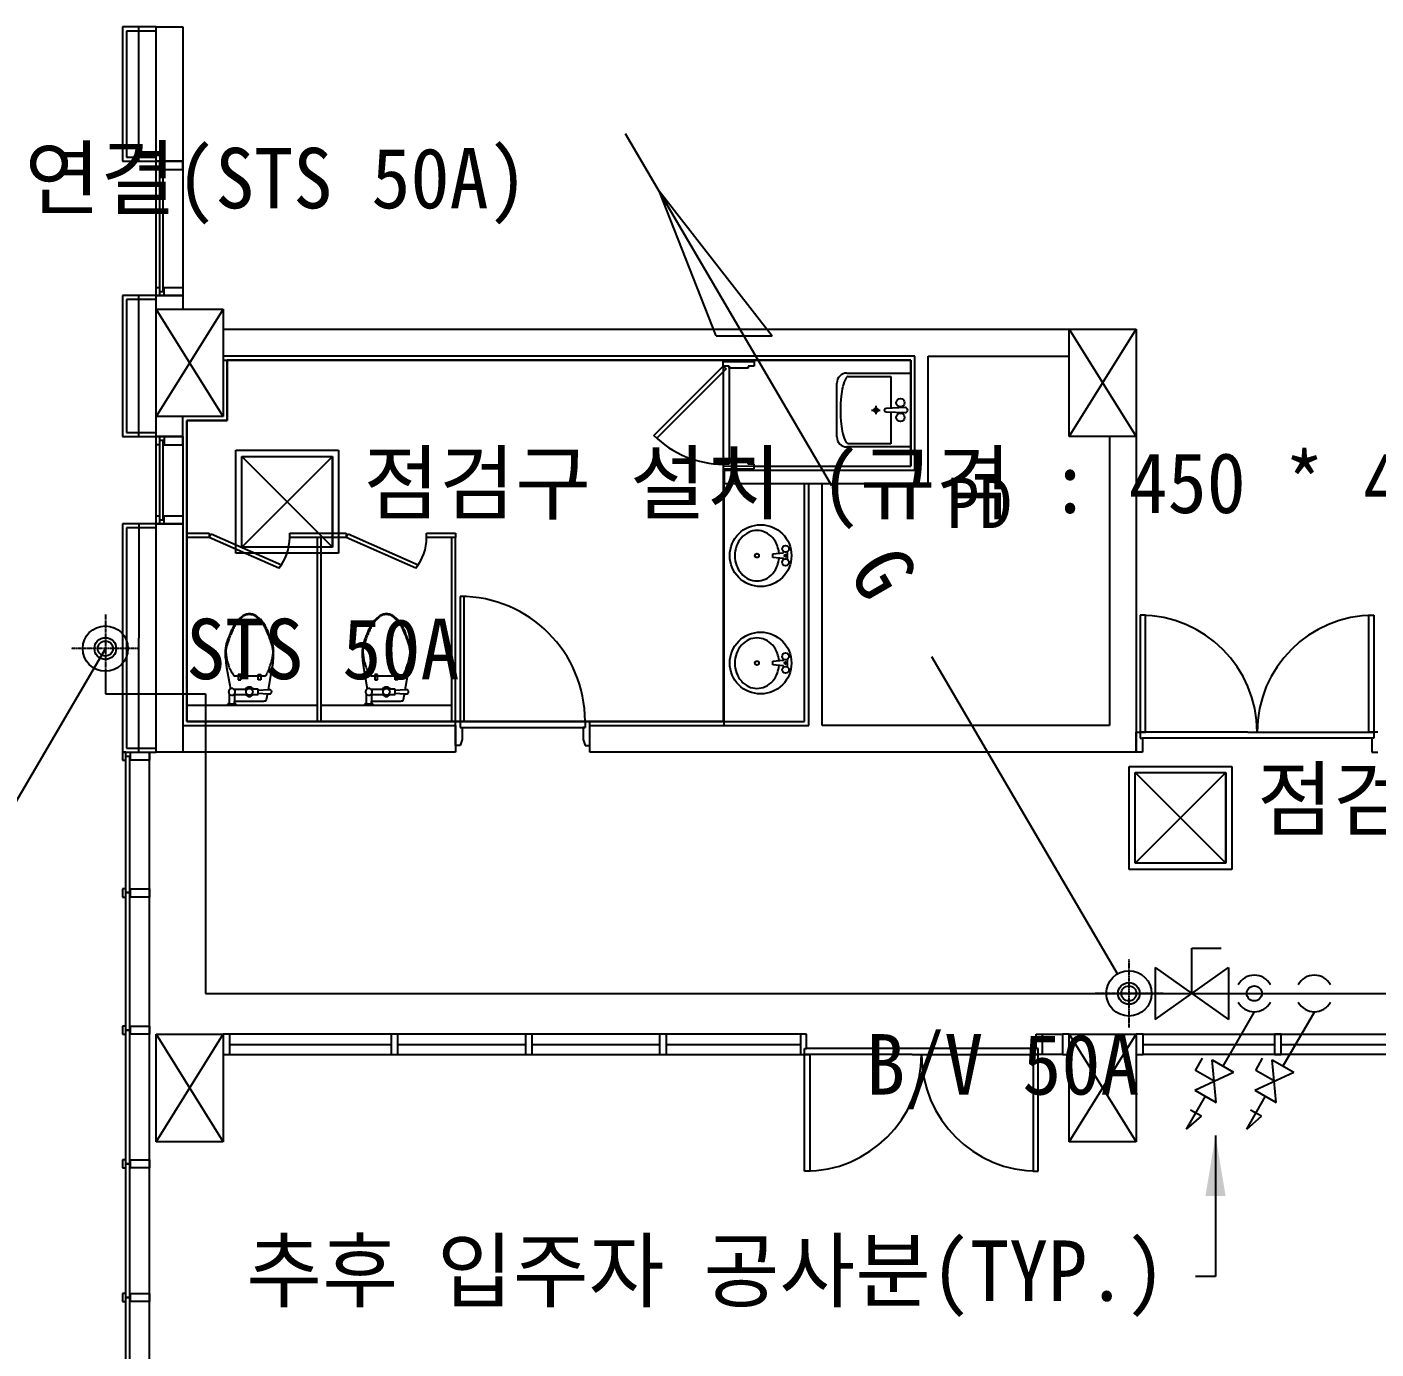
# Model space of a CAD drawing. Header units: millimetres. Extents: x 16332047 to 33387680, y -14835522 to -7015081.
# Drawn here: x 16999197 to 17009244, y -7486065 to -7476221 of the extents above; entities that cross this region are included whole.
import ezdxf
from ezdxf.enums import TextEntityAlignment as Align

# ---------------------------------------------------------------- set-up
doc = ezdxf.new("R2010")
doc.units = ezdxf.units.MM
doc.header["$LTSCALE"] = 300
doc.header["$MEASUREMENT"] = 0
doc.linetypes.add('CEN', pattern=[43.2, 40, -1.2, 0.8, -1.2])
doc.linetypes.add('CONTINOUS', pattern=[0])
for name, color, linetype in [('2', 2, 'CONTINUOUS'), ('3', 3, 'CONTINUOUS'), ('CEN', 1, 'CEN'), ('etc', 15, 'CONTINOUS'), ('gas', 3, 'CONTINUOUS'), ('LINE', 2, 'CONTINUOUS'), ('R', 15, 'CONTINUOUS'), ('Rise', 15, 'CONTINUOUS'), ('S', 1, 'CONTINUOUS'), ('SI', 2, 'CONTINUOUS'), ('TEXT', 3, 'CONTINUOUS'), ('근린시설 화장실위생도면$0$SI', 2, 'CONTINUOUS')]:
    doc.layers.add(name, color=color, linetype=linetype)
doc.layers.add('arch', color=255, linetype='CONTINUOUS', lineweight=25)
doc.styles.add('돋움체', font='')
doc.styles.get('돋움체').set_extended_font_data('DotumChe')

# ---------------------------------------------------------------- blocks, each defined once
blk = doc.blocks.new('a-3')
at = {"layer": 'CEN'}
for p, q in [((0, -1.81), (0, 1.81)), ((-1.81, 0), (1.81, 0))]:
    blk.add_line(p, q, dxfattribs=at).dxf.unprotected_set("ltscale", 0)
at = {"layer": 'LINE', "linetype": 'Continuous', "ltscale": 100}
blk.add_circle((0, 0), 1.2, dxfattribs=at)

msp = doc.modelspace()

# ---------------------------------------------------------------- linework, layer by layer
at = {"layer": '2', "color": 0}
for p, q in [((17007872, -7483417), (17007872, -7483079)), ((17007872, -7483079), (17008090, -7483079)), ((17007872, -7483417), (17007872, -7483079)), ((17007599, -7483224), (17007599, -7483611)), ((17007599, -7483611), (17008145, -7483224)), ((17007599, -7483224), (17007599, -7483611)), ((17007599, -7483224), (17008145, -7483611)), ((17007599, -7483611), (17008145, -7483224)), ((17008145, -7483224), (17008145, -7483611)), ((17008145, -7483224), (17008145, -7483611)), ((17007901, -7483990, 0), (17007953, -7483900, 0)), ((17008348, -7483990, 0), (17008400, -7483900, 0)), ((17007896, -7484136, 0), (17008184, -7484004, 0)), ((17008040, -7484070, 0), (17007901, -7483990, 0)), ((17008054, -7484228, 0), (17008025, -7483912, 0)), ((17008025, -7483912, 0), (17008184, -7484004, 0)), ((17008343, -7484136, 0), (17008631, -7484004, 0)), ((17008487, -7484070, 0), (17008348, -7483990, 0)), ((17008501, -7484228, 0), (17008472, -7483912, 0)), ((17008472, -7483912, 0), (17008631, -7484004, 0)), ((17007896, -7484136, 0), (17008054, -7484228, 0)), ((17008343, -7484136, 0), (17008501, -7484228, 0))]:
    msp.add_line(p, q, dxfattribs=at)
at = {"layer": '3', "color": 0}
for p, q in [((17008338, -7483554, 0), (17008104, -7483958, 0)), ((17008785, -7483554, 0), (17008551, -7483958, 0)), ((17007834, -7484427, 0), (17007975, -7484182, 0)), ((17008281, -7484427, 0), (17008422, -7484182, 0))]:
    msp.add_line(p, q, dxfattribs=at)
at = {"layer": 'arch'}
for p, q in [((17000159, -7476221), (16999909, -7476221)), ((16999909, -7476221), (16999909, -7477221)), ((17000159, -7476251), (16999939, -7476251)), ((16999939, -7476251), (16999939, -7477191)), ((17000029, -7476221), (17000029, -7477221)), ((17000159, -7476221), (17000359, -7476221)), ((17000159, -7477221), (17000159, -7476221)), ((17000359, -7476221), (17000359, -7477221)), ((16999909, -7477221), (17000159, -7477221)), ((16999939, -7477191), (17000159, -7477191)), ((17000359, -7477221), (17000159, -7477221)), ((17000159, -7477221), (17000184, -7477221)), ((17000159, -7477281), (17000159, -7477221)), ((17000359, -7477221), (17000159, -7477221)), ((17000159, -7478221), (17000159, -7477221)), ((17000159, -7477221), (17000359, -7477221)), ((17000184, -7477221), (17000184, -7477281)), ((17000212, -7477251), (17000184, -7477251)), ((17000184, -7477251), (17000184, -7478191)), ((17000212, -7478191), (17000212, -7477251)), ((17000359, -7477221), (17000218, -7477221)), ((17000218, -7477221), (17000218, -7477281)), ((17000359, -7477221), (17000359, -7478221)), ((17000359, -7477221), (17000359, -7478221)), ((17000359, -7477281), (17000359, -7477221)), ((17000184, -7477281), (17000159, -7477281)), ((17000218, -7477281), (17000359, -7477281)), ((17000159, -7478161), (17000184, -7478161)), ((17000159, -7478221), (17000159, -7478161)), ((17000184, -7478161), (17000184, -7478221)), ((17000218, -7478221), (17000218, -7478161)), ((17000218, -7478161), (17000359, -7478161)), ((17000359, -7478161), (17000359, -7478221)), ((17000159, -7478221), (16999909, -7478221)), ((16999909, -7478221), (16999909, -7479271)), ((17000159, -7478251), (16999939, -7478251)), ((16999939, -7478251), (16999939, -7479241)), ((17000029, -7478221), (17000029, -7479271)), ((17000159, -7478321), (17000159, -7478221)), ((17000159, -7478221), (17000359, -7478221)), ((17000184, -7478221), (17000159, -7478221)), ((17000359, -7478221), (17000159, -7478221)), ((17000359, -7478221), (17000159, -7478221)), ((17000184, -7478191), (17000212, -7478191)), ((17000359, -7478221), (17000218, -7478221)), ((17000359, -7478221), (17000359, -7478321)), ((17000659, -7479121), (17000159, -7478321)), ((17000659, -7478321), (17000159, -7479121)), ((17000159, -7478321), (17000659, -7478321)), ((17000159, -7479121), (17000159, -7478321)), ((17000659, -7478321), (17000659, -7479121)), ((17000659, -7478471), (17006959, -7478471)), ((17006959, -7478471), (17007459, -7479271)), ((17006959, -7479271), (17007459, -7478471)), ((17006959, -7479271), (17006959, -7478471)), ((17006959, -7478471), (17007459, -7478471)), ((17007459, -7478471), (17007459, -7479271)), ((17005809, -7478671), (17000659, -7478671)), ((17005809, -7479521), (17005809, -7478671)), ((17005909, -7479621), (17005909, -7478671)), ((17005909, -7478671), (17006959, -7478671)), ((17000659, -7478701), (17005779, -7478701)), ((17005779, -7478701), (17000689, -7478701)), ((17000689, -7478701), (17000689, -7479151)), ((17000689, -7479151), (17000689, -7478701)), ((17003867, -7479262), (17004383, -7478746)), ((17004404, -7478767), (17003888, -7479283)), ((17004383, -7478746), (17004383, -7478711)), ((17004383, -7478711), (17004613, -7478711)), ((17004383, -7478746), (17004383, -7479476)), ((17004383, -7478746), (17004383, -7478746)), ((17004383, -7478746), (17004383, -7478746)), ((17004428, -7478746), (17004383, -7478746)), ((17004383, -7478746), (17004404, -7478767)), ((17004393, -7478701), (17004603, -7478701)), ((17004428, -7478746), (17004428, -7479476)), ((17004428, -7478761), (17004428, -7478746)), ((17004568, -7478761), (17004428, -7478761)), ((17004613, -7478746), (17004568, -7478746)), ((17004568, -7478746), (17004568, -7478761)), ((17004613, -7478711), (17004613, -7478746)), ((17005779, -7479491), (17005779, -7478701)), ((17005779, -7478701), (17005779, -7479491)), ((17005229, -7479273), (17005229, -7478873)), ((17005304, -7478798), (17005779, -7478798)), ((17005314, -7478824), (17005632, -7478824)), ((17005632, -7478824), (17005632, -7479059)), ((17005779, -7478798), (17005779, -7479348)), ((17005488, -7479073), (17005551, -7479073)), ((17005520, -7479043), (17005520, -7479105)), ((17005737, -7479055), (17005595, -7479061)), ((17000159, -7479271), (17000159, -7479121)), ((17000659, -7479121), (17000159, -7479121)), ((17000359, -7479271), (17000359, -7479121)), ((17000689, -7479151), (17000389, -7479151)), ((17000389, -7479151), (17000389, -7481391)), ((17000389, -7481391), (17000389, -7479151)), ((17000389, -7479151), (17000689, -7479151)), ((17005595, -7479086), (17005737, -7479092)), ((17005632, -7479088), (17005632, -7479324)), ((16999909, -7479271), (17000159, -7479271)), ((16999939, -7479241), (17000159, -7479241)), ((17000159, -7479271), (17000184, -7479271)), ((17000159, -7479331), (17000159, -7479271)), ((17000359, -7479271), (17000159, -7479271)), ((17000159, -7479921), (17000159, -7479271)), ((17000159, -7479271), (17000359, -7479271)), ((17000184, -7479271), (17000184, -7479331)), ((17000359, -7479271), (17000218, -7479271)), ((17000218, -7479271), (17000218, -7479331)), ((17000359, -7479271), (17000359, -7479921)), ((17000359, -7479331), (17000359, -7479271)), ((17003888, -7479283), (17003867, -7479262)), ((17007459, -7479271), (17006959, -7479271)), ((17007259, -7479271), (17007259, -7481421)), ((17007459, -7479271), (17007459, -7481621)), ((17000184, -7479331), (17000159, -7479331)), ((17000212, -7479301), (17000184, -7479301)), ((17000184, -7479301), (17000184, -7479891)), ((17000212, -7479891), (17000212, -7479301)), ((17000218, -7479331), (17000359, -7479331)), ((17005779, -7479348), (17005304, -7479348)), ((17005632, -7479324), (17005314, -7479324)), ((17004383, -7479476), (17004383, -7479476)), ((17004383, -7479476), (17004383, -7479511)), ((17004428, -7479476), (17004383, -7479476)), ((17004568, -7479461), (17004428, -7479461)), ((17004428, -7479461), (17004428, -7479476)), ((17004568, -7479476), (17004568, -7479461)), ((17004613, -7479476), (17004568, -7479476)), ((17004613, -7479511), (17004613, -7479476)), ((17005779, -7479491), (17004383, -7479493)), ((17004383, -7479493), (17004383, -7481391)), ((17004383, -7479511), (17004613, -7479511)), ((17004389, -7479521), (17005809, -7479521)), ((17004389, -7479521), (17004389, -7479621)), ((17004393, -7479521), (17004603, -7479521)), ((17004613, -7479493), (17005779, -7479491)), ((17004613, -7479493), (17004613, -7479493)), ((17004389, -7479621), (17005909, -7479621)), ((17004389, -7479621), (17004989, -7479621)), ((17004389, -7481421), (17004389, -7479621)), ((17004989, -7481391), (17004989, -7479621)), ((17005019, -7481421), (17005019, -7479621)), ((17005119, -7481421), (17005119, -7479621)), ((17000159, -7479861), (17000184, -7479861)), ((17000159, -7479921), (17000159, -7479861)), ((17000184, -7479861), (17000184, -7479921)), ((17000218, -7479921), (17000218, -7479861)), ((17000218, -7479861), (17000359, -7479861)), ((17000359, -7479861), (17000359, -7479921)), ((17000159, -7479921), (16999909, -7479921)), ((16999909, -7479921), (16999909, -7481621)), ((17000159, -7479951), (16999939, -7479951)), ((16999939, -7479951), (16999939, -7481591)), ((17000030, -7479921), (17000029, -7481621)), ((17000359, -7479921), (17000159, -7479921)), ((17000184, -7479921), (17000159, -7479921)), ((17000359, -7479921), (17000159, -7479921)), ((17000359, -7479921), (17000159, -7479921)), ((17000159, -7481621), (17000159, -7479921)), ((17000159, -7479921), (17000359, -7479921)), ((17000159, -7481621), (17000159, -7479921)), ((17000184, -7479891), (17000212, -7479891)), ((17000359, -7479921), (17000218, -7479921)), ((17000359, -7479921), (17000359, -7481621)), ((17000359, -7479921), (17000359, -7481621)), ((17000389, -7480021), (17000389, -7479991)), ((17000389, -7479991), (17000554, -7479991)), ((17000554, -7480021), (17000389, -7480021)), ((17000554, -7479991), (17000554, -7480021)), ((17000554, -7480021), (17000569, -7479995)), ((17001074, -7480251), (17000554, -7480021)), ((17000569, -7479995), (17001092, -7480226)), ((17001154, -7480021), (17001154, -7479991)), ((17001154, -7479991), (17001574, -7479991)), ((17001574, -7480021), (17001154, -7480021)), ((17001389, -7480021), (17001359, -7480021)), ((17001359, -7480021), (17001359, -7481391)), ((17001389, -7481391), (17001389, -7480021)), ((17001574, -7479991), (17001574, -7480021)), ((17001574, -7480021), (17001589, -7479995)), ((17002094, -7480251), (17001574, -7480021)), ((17001589, -7479995), (17002112, -7480226)), ((17002174, -7480021), (17002174, -7479991)), ((17002174, -7479991), (17002389, -7479991)), ((17002174, -7480021), (17002174, -7479991)), ((17002174, -7479991), (17002389, -7479991)), ((17002389, -7480021), (17002174, -7480021)), ((17002389, -7480021), (17002174, -7480021)), ((17002389, -7480021), (17002359, -7480021)), ((17002359, -7480021), (17002359, -7481391)), ((17002389, -7480021), (17002359, -7480021)), ((17002359, -7480021), (17002359, -7481391)), ((17002389, -7479991), (17002389, -7480021)), ((17002389, -7479991), (17002389, -7480021)), ((17002389, -7481391), (17002389, -7480021)), ((17002389, -7481391), (17002389, -7480021)), ((17004752, -7480143), (17004829, -7480136)), ((17004752, -7480171), (17004752, -7480143)), ((17004829, -7480178), (17004752, -7480171)), ((17004833, -7480131), (17004833, -7480128)), ((17004833, -7480186), (17004833, -7480183)), ((17004861, -7480186), (17004861, -7480128)), ((17001092, -7480226), (17001074, -7480251)), ((17002112, -7480226), (17002094, -7480251)), ((17002389, -7481421), (17002389, -7480198)), ((17002454, -7480461), (17002424, -7480461)), ((17002424, -7480461), (17002424, -7481391)), ((17002454, -7481391), (17002454, -7480461)), ((17007527, -7480601), (17007489, -7480601)), ((17007489, -7480601), (17007489, -7481471)), ((17007527, -7481471), (17007527, -7480601)), ((17009191, -7481471), (17009191, -7480601)), ((17009191, -7480601), (17009229, -7480601)), ((17009229, -7480601), (17009229, -7481471)), ((17000684, -7480991), (17000712, -7481149)), ((17000684, -7480991), (17000712, -7481149)), ((17000995, -7481156), (17001024, -7480991)), ((17000995, -7481156), (17001024, -7480991)), ((17001704, -7480991), (17001732, -7481149)), ((17001704, -7480991), (17001732, -7481149)), ((17002015, -7481156), (17002044, -7480991)), ((17002015, -7481156), (17002044, -7480991)), ((17004752, -7480943), (17004829, -7480936)), ((17004752, -7480971), (17004752, -7480943)), ((17004829, -7480978), (17004752, -7480971)), ((17004833, -7480931), (17004833, -7480928)), ((17004833, -7480986), (17004833, -7480983)), ((17004861, -7480986), (17004861, -7480928)), ((17000739, -7481051), (17000969, -7481051)), ((17000769, -7481041), (17000769, -7481081)), ((17000789, -7481041), (17000769, -7481041)), ((17000769, -7481081), (17000789, -7481081)), ((17000789, -7481081), (17000789, -7481041)), ((17000919, -7481041), (17000939, -7481041)), ((17000919, -7481081), (17000919, -7481041)), ((17000939, -7481081), (17000919, -7481081)), ((17000939, -7481041), (17000939, -7481081)), ((17001759, -7481051), (17001989, -7481051)), ((17001789, -7481041), (17001789, -7481081)), ((17001809, -7481041), (17001789, -7481041)), ((17001789, -7481081), (17001809, -7481081)), ((17001809, -7481081), (17001809, -7481041)), ((17001939, -7481041), (17001959, -7481041)), ((17001939, -7481081), (17001939, -7481041)), ((17001959, -7481081), (17001939, -7481081)), ((17001959, -7481041), (17001959, -7481081)), ((17000704, -7481186), (17000704, -7481261)), ((17000704, -7481186), (17000704, -7481261)), ((17000739, -7481151), (17000839, -7481151)), ((17000739, -7481191), (17000839, -7481191)), ((17000744, -7481186), (17000744, -7481240)), ((17000919, -7481151), (17000869, -7481151)), ((17000869, -7481191), (17000919, -7481191)), ((17000919, -7481191), (17000919, -7481151)), ((17000995, -7481156), (17000919, -7481161)), ((17000919, -7481181), (17000990, -7481185)), ((17000988, -7481196), (17000989, -7481190)), ((17000988, -7481196), (17000989, -7481190)), ((17000989, -7481190), (17000990, -7481185)), ((17000989, -7481190), (17000990, -7481185)), ((17000990, -7481185), (17000995, -7481185)), ((17000990, -7481185), (17000995, -7481185)), ((17000998, -7481156), (17000995, -7481156)), ((17000998, -7481156), (17000995, -7481156)), ((17000995, -7481185), (17000998, -7481186)), ((17000995, -7481185), (17000998, -7481186)), ((17001002, -7481156), (17000998, -7481156)), ((17001002, -7481156), (17000998, -7481156)), ((17000998, -7481186), (17001002, -7481186)), ((17000998, -7481186), (17001002, -7481186)), ((17001006, -7481156), (17001002, -7481156)), ((17001006, -7481156), (17001002, -7481156)), ((17001002, -7481186), (17001006, -7481186)), ((17001002, -7481186), (17001006, -7481186)), ((17001010, -7481157), (17001006, -7481156)), ((17001010, -7481157), (17001006, -7481156)), ((17001006, -7481186), (17001010, -7481185)), ((17001006, -7481186), (17001010, -7481185)), ((17001014, -7481159), (17001010, -7481157)), ((17001014, -7481159), (17001010, -7481157)), ((17001010, -7481185), (17001014, -7481183)), ((17001010, -7481185), (17001014, -7481183)), ((17001017, -7481162), (17001014, -7481159)), ((17001017, -7481162), (17001014, -7481159)), ((17001014, -7481183), (17001017, -7481180)), ((17001014, -7481183), (17001017, -7481180)), ((17001019, -7481165), (17001017, -7481162)), ((17001019, -7481165), (17001017, -7481162)), ((17001017, -7481180), (17001019, -7481177)), ((17001017, -7481180), (17001019, -7481177)), ((17001020, -7481168), (17001019, -7481165)), ((17001020, -7481168), (17001019, -7481165)), ((17001019, -7481177), (17001020, -7481174)), ((17001019, -7481177), (17001020, -7481174)), ((17001020, -7481170), (17001020, -7481168)), ((17001020, -7481170), (17001020, -7481168)), ((17001020, -7481171), (17001020, -7481170)), ((17001020, -7481171), (17001020, -7481170)), ((17001020, -7481172), (17001020, -7481171)), ((17001020, -7481172), (17001020, -7481171)), ((17001020, -7481174), (17001020, -7481172)), ((17001020, -7481174), (17001020, -7481172)), ((17001724, -7481186), (17001724, -7481261)), ((17001724, -7481186), (17001724, -7481261)), ((17001759, -7481151), (17001859, -7481151)), ((17001759, -7481191), (17001859, -7481191)), ((17001764, -7481186), (17001764, -7481240)), ((17001939, -7481151), (17001889, -7481151)), ((17001889, -7481191), (17001939, -7481191)), ((17001939, -7481191), (17001939, -7481151)), ((17002015, -7481156), (17001939, -7481161)), ((17001939, -7481181), (17002010, -7481185)), ((17002008, -7481196), (17002009, -7481190)), ((17002008, -7481196), (17002009, -7481190)), ((17002009, -7481190), (17002010, -7481185)), ((17002009, -7481190), (17002010, -7481185)), ((17002010, -7481185), (17002015, -7481185)), ((17002010, -7481185), (17002015, -7481185)), ((17002018, -7481156), (17002015, -7481156)), ((17002018, -7481156), (17002015, -7481156)), ((17002015, -7481185), (17002018, -7481186)), ((17002015, -7481185), (17002018, -7481186)), ((17002022, -7481156), (17002018, -7481156)), ((17002022, -7481156), (17002018, -7481156)), ((17002018, -7481186), (17002022, -7481186)), ((17002018, -7481186), (17002022, -7481186)), ((17002026, -7481156), (17002022, -7481156)), ((17002026, -7481156), (17002022, -7481156)), ((17002022, -7481186), (17002026, -7481186)), ((17002022, -7481186), (17002026, -7481186)), ((17002030, -7481157), (17002026, -7481156)), ((17002030, -7481157), (17002026, -7481156)), ((17002026, -7481186), (17002030, -7481185)), ((17002026, -7481186), (17002030, -7481185)), ((17002034, -7481159), (17002030, -7481157)), ((17002034, -7481159), (17002030, -7481157)), ((17002030, -7481185), (17002034, -7481183)), ((17002030, -7481185), (17002034, -7481183)), ((17002037, -7481162), (17002034, -7481159)), ((17002037, -7481162), (17002034, -7481159)), ((17002034, -7481183), (17002037, -7481180)), ((17002034, -7481183), (17002037, -7481180)), ((17002039, -7481165), (17002037, -7481162)), ((17002039, -7481165), (17002037, -7481162)), ((17002037, -7481180), (17002039, -7481177)), ((17002037, -7481180), (17002039, -7481177)), ((17002040, -7481168), (17002039, -7481165)), ((17002040, -7481168), (17002039, -7481165)), ((17002039, -7481177), (17002040, -7481174)), ((17002039, -7481177), (17002040, -7481174)), ((17002040, -7481170), (17002040, -7481168)), ((17002040, -7481170), (17002040, -7481168)), ((17002040, -7481171), (17002040, -7481170)), ((17002040, -7481171), (17002040, -7481170)), ((17002040, -7481172), (17002040, -7481171)), ((17002040, -7481172), (17002040, -7481171)), ((17002040, -7481174), (17002040, -7481172)), ((17002040, -7481174), (17002040, -7481172)), ((17000389, -7481271), (17001359, -7481271)), ((17000389, -7481391), (17000389, -7481271)), ((17000694, -7481261), (17000689, -7481271)), ((17000694, -7481261), (17000689, -7481271)), ((17000689, -7481271), (17000759, -7481271)), ((17000689, -7481271), (17000759, -7481271)), ((17000704, -7481261), (17000694, -7481261)), ((17000704, -7481261), (17000694, -7481261)), ((17000704, -7481261), (17000744, -7481261)), ((17000744, -7481261), (17000744, -7481240)), ((17000744, -7481240), (17000749, -7481240)), ((17000744, -7481261), (17000744, -7481240)), ((17000744, -7481240), (17000749, -7481240)), ((17000754, -7481261), (17000744, -7481261)), ((17000754, -7481261), (17000744, -7481261)), ((17000749, -7481240), (17000756, -7481240)), ((17000749, -7481240), (17000756, -7481240)), ((17000759, -7481271), (17000754, -7481261)), ((17000759, -7481271), (17000754, -7481261)), ((17000756, -7481240), (17000767, -7481241)), ((17000756, -7481240), (17000767, -7481241)), ((17000767, -7481241), (17000854, -7481241)), ((17000767, -7481241), (17000854, -7481241)), ((17000854, -7481241), (17000941, -7481241)), ((17000854, -7481241), (17000941, -7481241)), ((17000941, -7481241), (17000953, -7481240)), ((17000941, -7481241), (17000953, -7481240)), ((17000953, -7481240), (17000960, -7481240)), ((17000953, -7481240), (17000960, -7481240)), ((17000960, -7481240), (17000967, -7481239)), ((17000960, -7481240), (17000967, -7481239)), ((17000967, -7481239), (17000973, -7481239)), ((17000967, -7481239), (17000973, -7481239)), ((17000973, -7481239), (17000977, -7481238)), ((17000973, -7481239), (17000977, -7481238)), ((17000977, -7481238), (17000979, -7481236)), ((17000977, -7481238), (17000979, -7481236)), ((17000979, -7481236), (17000980, -7481233)), ((17000979, -7481236), (17000980, -7481233)), ((17000980, -7481233), (17000981, -7481230)), ((17000980, -7481233), (17000981, -7481230)), ((17000981, -7481230), (17000982, -7481226)), ((17000981, -7481230), (17000982, -7481226)), ((17000982, -7481226), (17000983, -7481222)), ((17000982, -7481226), (17000983, -7481222)), ((17000983, -7481222), (17000984, -7481215)), ((17000983, -7481222), (17000984, -7481215)), ((17000984, -7481215), (17000985, -7481211)), ((17000984, -7481215), (17000985, -7481211)), ((17000985, -7481211), (17000986, -7481207)), ((17000985, -7481211), (17000986, -7481207)), ((17000986, -7481207), (17000987, -7481202)), ((17000986, -7481207), (17000987, -7481202)), ((17000987, -7481202), (17000988, -7481196)), ((17000987, -7481202), (17000988, -7481196)), ((17001359, -7481271), (17001359, -7481391)), ((17001389, -7481271), (17002359, -7481271)), ((17001389, -7481391), (17001389, -7481271)), ((17001714, -7481261), (17001709, -7481271)), ((17001714, -7481261), (17001709, -7481271)), ((17001709, -7481271), (17001779, -7481271)), ((17001709, -7481271), (17001779, -7481271)), ((17001724, -7481261), (17001714, -7481261)), ((17001724, -7481261), (17001714, -7481261)), ((17001724, -7481261), (17001764, -7481261)), ((17001764, -7481261), (17001764, -7481240)), ((17001764, -7481240), (17001769, -7481240)), ((17001764, -7481261), (17001764, -7481240)), ((17001764, -7481240), (17001769, -7481240)), ((17001774, -7481261), (17001764, -7481261)), ((17001774, -7481261), (17001764, -7481261)), ((17001769, -7481240), (17001776, -7481240)), ((17001769, -7481240), (17001776, -7481240)), ((17001779, -7481271), (17001774, -7481261)), ((17001779, -7481271), (17001774, -7481261)), ((17001776, -7481240), (17001787, -7481241)), ((17001776, -7481240), (17001787, -7481241)), ((17001787, -7481241), (17001874, -7481241)), ((17001787, -7481241), (17001874, -7481241)), ((17001874, -7481241), (17001961, -7481241)), ((17001874, -7481241), (17001961, -7481241)), ((17001961, -7481241), (17001973, -7481240)), ((17001961, -7481241), (17001973, -7481240)), ((17001973, -7481240), (17001980, -7481240)), ((17001973, -7481240), (17001980, -7481240)), ((17001980, -7481240), (17001987, -7481239)), ((17001980, -7481240), (17001987, -7481239)), ((17001987, -7481239), (17001993, -7481239)), ((17001987, -7481239), (17001993, -7481239)), ((17001993, -7481239), (17001997, -7481238)), ((17001993, -7481239), (17001997, -7481238)), ((17001997, -7481238), (17001999, -7481236)), ((17001997, -7481238), (17001999, -7481236)), ((17001999, -7481236), (17002000, -7481233)), ((17001999, -7481236), (17002000, -7481233)), ((17002000, -7481233), (17002001, -7481230)), ((17002000, -7481233), (17002001, -7481230)), ((17002001, -7481230), (17002002, -7481226)), ((17002001, -7481230), (17002002, -7481226)), ((17002002, -7481226), (17002003, -7481222)), ((17002002, -7481226), (17002003, -7481222)), ((17002003, -7481222), (17002004, -7481215)), ((17002003, -7481222), (17002004, -7481215)), ((17002004, -7481215), (17002005, -7481211)), ((17002004, -7481215), (17002005, -7481211)), ((17002005, -7481211), (17002006, -7481207)), ((17002005, -7481211), (17002006, -7481207)), ((17002006, -7481207), (17002007, -7481202)), ((17002006, -7481207), (17002007, -7481202)), ((17002007, -7481202), (17002008, -7481196)), ((17002007, -7481202), (17002008, -7481196)), ((17002359, -7481271), (17002359, -7481391)), ((17000389, -7481391), (17002389, -7481391)), ((17004383, -7481391), (17000389, -7481391)), ((17001359, -7481391), (17000389, -7481391)), ((17001359, -7481391), (17001389, -7481391)), ((17002359, -7481391), (17001389, -7481391)), ((17002359, -7481391), (17002389, -7481391)), ((17002359, -7481391), (17002389, -7481391)), ((17002389, -7481391), (17003389, -7481391)), ((17002389, -7481571), (17002389, -7481391)), ((17002389, -7481391), (17002424, -7481391)), ((17002424, -7481391), (17003354, -7481391)), ((17002424, -7481391), (17002454, -7481391)), ((17002424, -7481391), (17002424, -7481436)), ((17003389, -7481391), (17003354, -7481391)), ((17003354, -7481391), (17003354, -7481436)), ((17003389, -7481391), (17004989, -7481391)), ((17003389, -7481571), (17003389, -7481391)), ((17000359, -7481421), (17002389, -7481421)), ((17002389, -7481421), (17002389, -7481621)), ((17002424, -7481436), (17003354, -7481436)), ((17002424, -7481436), (17002439, -7481436)), ((17002439, -7481436), (17002439, -7481526)), ((17003354, -7481436), (17003339, -7481436)), ((17003339, -7481436), (17003339, -7481526)), ((17003389, -7481621), (17003389, -7481421)), ((17003389, -7481421), (17005019, -7481421)), ((17004389, -7481421), (17004989, -7481421)), ((17007259, -7481421), (17005119, -7481421)), ((17007459, -7481491), (17007459, -7481471)), ((17007459, -7481471), (17007489, -7481471)), ((17007459, -7481621), (17007459, -7481491)), ((17008289, -7481471), (17007489, -7481471)), ((17007489, -7481471), (17007527, -7481471)), ((17007489, -7481471), (17007489, -7481516)), ((17008289, -7481471), (17009229, -7481471)), ((17009229, -7481471), (17009191, -7481471)), ((17009259, -7481471), (17009229, -7481471)), ((17009229, -7481471), (17009229, -7481516)), ((16999939, -7481591), (17000159, -7481591)), ((17002424, -7481571), (17002389, -7481571)), ((17002439, -7481526), (17002424, -7481571)), ((17002424, -7481571), (17002424, -7481571)), ((17003339, -7481526), (17003354, -7481571)), ((17003354, -7481571), (17003354, -7481571)), ((17003354, -7481571), (17003389, -7481571)), ((17007489, -7481516), (17007504, -7481516)), ((17009214, -7481516), (17007504, -7481516)), ((17007504, -7481516), (17007504, -7481526)), ((17007504, -7481526), (17007504, -7481526)), ((17007504, -7481526), (17007504, -7481621)), ((17009229, -7481516), (17009214, -7481516)), ((17009214, -7481516), (17009214, -7481526)), ((17009214, -7481526), (17009214, -7481526)), ((17009214, -7481526), (17009214, -7481621)), ((16999909, -7481621), (17000159, -7481621)), ((16999934, -7481621), (16999909, -7481621)), ((16999909, -7481621), (16999909, -7481681)), ((16999909, -7481681), (16999934, -7481681)), ((16999934, -7481681), (16999934, -7481621)), ((16999934, -7482669), (16999934, -7481651)), ((16999934, -7481651), (16999962, -7481651)), ((16999962, -7481651), (16999962, -7482669)), ((16999968, -7481681), (16999968, -7481621)), ((16999968, -7481621), (17000109, -7481621)), ((17000109, -7481681), (16999968, -7481681)), ((17000109, -7494571, 0), (17000109, -7481621, 0)), ((17000109, -7481621), (17000109, -7481681)), ((17000359, -7481621), (17000159, -7481621)), ((17000359, -7481621), (17000159, -7481621)), ((17000359, -7481621), (17000359, -7481621)), ((17002389, -7481621), (17000359, -7481621)), ((17007459, -7481621), (17003389, -7481621)), ((17007504, -7481621), (17007459, -7481621)), ((17009214, -7481621), (17009259, -7481621)), ((16999934, -7482639), (16999909, -7482639)), ((16999909, -7482639), (16999909, -7482699)), ((16999909, -7482699), (16999934, -7482699)), ((16999934, -7482699), (16999934, -7482639)), ((16999934, -7483691), (16999934, -7482664)), ((16999934, -7482664), (16999962, -7482664)), ((16999962, -7482669), (16999934, -7482669)), ((16999962, -7482664), (16999962, -7483691)), ((16999968, -7482699), (16999968, -7482639)), ((16999968, -7482639), (17000109, -7482639)), ((17000109, -7482699), (16999968, -7482699)), ((17000109, -7482639), (17000109, -7482699)), ((16999934, -7483661), (16999909, -7483661)), ((16999909, -7483661), (16999909, -7483721)), ((16999934, -7483721), (16999934, -7483661)), ((16999962, -7483691), (16999934, -7483691)), ((16999934, -7484686), (16999934, -7483691)), ((16999934, -7483691), (16999962, -7483691)), ((16999962, -7483691), (16999962, -7484686)), ((16999968, -7483721), (16999968, -7483661)), ((16999968, -7483661), (17000109, -7483661)), ((17000109, -7483661), (17000109, -7483721)), ((16999909, -7483721), (16999934, -7483721)), ((17000109, -7483721), (16999968, -7483721)), ((17000159, -7483721), (17000659, -7484521)), ((17000159, -7484521), (17000659, -7483721)), ((17000159, -7484521), (17000159, -7483721)), ((17000159, -7483721), (17000659, -7483721)), ((17000659, -7483721), (17000659, -7483871)), ((17000709, -7483721), (17000659, -7483721)), ((17000659, -7483721), (17000659, -7484521)), ((17000709, -7483871), (17000709, -7483721)), ((17004959, -7483721), (17000709, -7483721)), ((17000709, -7483796), (17001909, -7483796)), ((17001909, -7483721), (17001909, -7483871)), ((17001959, -7483721), (17001909, -7483721)), ((17001959, -7483871), (17001959, -7483721)), ((17001959, -7483796), (17002909, -7483796)), ((17002909, -7483721), (17002909, -7483871)), ((17002959, -7483721), (17002909, -7483721)), ((17002959, -7483871), (17002959, -7483721)), ((17002959, -7483796), (17003909, -7483796)), ((17003909, -7483721), (17003909, -7483871)), ((17003959, -7483721), (17003909, -7483721)), ((17003959, -7483871), (17003959, -7483721)), ((17003959, -7483796), (17004959, -7483796)), ((17005004, -7483721), (17004959, -7483721)), ((17004959, -7483721), (17004959, -7483851)), ((17005004, -7483816), (17005004, -7483721)), ((17006714, -7483816), (17006714, -7483721)), ((17006714, -7483721), (17006759, -7483721)), ((17006759, -7483721), (17006909, -7483721)), ((17006759, -7483721), (17006759, -7483851)), ((17006909, -7483721), (17006909, -7483871)), ((17006959, -7483721), (17006909, -7483721)), ((17006959, -7483871), (17006959, -7483721)), ((17006959, -7483721), (17007459, -7484521)), ((17006959, -7484521), (17007459, -7483721)), ((17006959, -7484521), (17006959, -7483721)), ((17006959, -7483721), (17007459, -7483721)), ((17007459, -7483721), (17007459, -7483871)), ((17007509, -7483721), (17007459, -7483721)), ((17007459, -7483721), (17007459, -7484521)), ((17007509, -7483871), (17007509, -7483721)), ((17007509, -7483721), (17015709, -7483721)), ((17007509, -7483796), (17008489, -7483796)), ((17008489, -7483721), (17008489, -7483871)), ((17008539, -7483721), (17008489, -7483721)), ((17008539, -7483871), (17008539, -7483721)), ((17008539, -7483796), (17009519, -7483796)), ((17000659, -7483871), (17000709, -7483871)), ((17000709, -7483871), (17000709, -7483871)), ((17000709, -7483871), (17004959, -7483871)), ((17001909, -7483871), (17001959, -7483871)), ((17002909, -7483871), (17002959, -7483871)), ((17003909, -7483871), (17003959, -7483871)), ((17004959, -7483851), (17004959, -7483871)), ((17004959, -7483871), (17004989, -7483871)), ((17004989, -7483871), (17004989, -7483826)), ((17004989, -7483826), (17005004, -7483826)), ((17005789, -7483871), (17004989, -7483871)), ((17004989, -7483871), (17005027, -7483871)), ((17004989, -7484741), (17004989, -7483871)), ((17005004, -7483826), (17005004, -7483816)), ((17005004, -7483816), (17005004, -7483816)), ((17006714, -7483826), (17005004, -7483826)), ((17005027, -7483871), (17005027, -7484741)), ((17005789, -7483871), (17006729, -7483871)), ((17006729, -7483871), (17006691, -7483871)), ((17006691, -7483871), (17006691, -7484741)), ((17006714, -7483826), (17006714, -7483816)), ((17006714, -7483816), (17006714, -7483816)), ((17006729, -7483826), (17006714, -7483826)), ((17006729, -7483871), (17006729, -7483826)), ((17006729, -7484741), (17006729, -7483871)), ((17006759, -7483871), (17006729, -7483871)), ((17006759, -7483851), (17006759, -7483871)), ((17006909, -7483871), (17006759, -7483871)), ((17006909, -7483871), (17006959, -7483871)), ((17007459, -7483871), (17007509, -7483871)), ((17015709, -7483871), (17007509, -7483871)), ((17007509, -7483871), (17007509, -7483871)), ((17008489, -7483871), (17008539, -7483871)), ((17000659, -7484521), (17000159, -7484521)), ((17007459, -7484521), (17006959, -7484521)), ((16999934, -7484656), (16999909, -7484656)), ((16999909, -7484656), (16999909, -7484716)), ((16999934, -7484716), (16999934, -7484656)), ((16999934, -7485681), (16999934, -7484686)), ((16999934, -7484686), (16999962, -7484686)), ((16999962, -7484686), (16999934, -7484686)), ((16999962, -7484686), (16999962, -7485681)), ((16999968, -7484716), (16999968, -7484656)), ((16999968, -7484656), (17000109, -7484656)), ((17000109, -7484656), (17000109, -7484716)), ((16999909, -7484716), (16999934, -7484716)), ((17000109, -7484716), (16999968, -7484716)), ((17005027, -7484741), (17004989, -7484741)), ((17006691, -7484741), (17006729, -7484741)), ((16999934, -7485651), (16999909, -7485651)), ((16999909, -7485651), (16999909, -7485711)), ((16999909, -7485711), (16999934, -7485711)), ((16999934, -7485711), (16999934, -7485651)), ((16999934, -7486676), (16999934, -7485681)), ((16999934, -7485681), (16999962, -7485681)), ((16999962, -7485681), (16999934, -7485681)), ((16999962, -7485681), (16999962, -7486676)), ((16999968, -7485711), (16999968, -7485651)), ((16999968, -7485651), (17000109, -7485651)), ((17000109, -7485711), (16999968, -7485711)), ((17000109, -7485651), (17000109, -7485711))]:
    msp.add_line(p, q, dxfattribs=at)
at = {"layer": 'arch', "extrusion": (0, 0, -1)}
for p, q in [((17000159, -7478221), (17000159, -7477221)), ((17000159, -7477221), (17000359, -7477221)), ((17000359, -7477221), (17000359, -7478221)), ((17000359, -7478221), (17000159, -7478221)), ((17000159, -7479921), (17000159, -7479271)), ((17000159, -7479271), (17000359, -7479271)), ((17000359, -7479271), (17000359, -7479921)), ((17000359, -7479921), (17000159, -7479921))]:
    msp.add_line(p, q, dxfattribs=at)
at = {"layer": 'arch'}
for centre, radius in [((17005520, -7479074), 15), ((17005702, -7479019), 31.2), ((17005702, -7479128), 31.2), ((17004661, -7480157), 230), ((17004847, -7480107), 25), ((17004634, -7480157), 15), ((17004847, -7480207), 25), ((17004847, -7480157), 8), ((17004661, -7480957), 230), ((17004847, -7480907), 25), ((17004634, -7480957), 15), ((17004847, -7481007), 25), ((17004847, -7480957), 8), ((17000854, -7481171), 25), ((17001874, -7481171), 25)]:
    msp.add_circle(centre, radius, dxfattribs=at)
for centre, radius, start, end in [((17005304, -7478873), 75, 90, 180), ((17005511, -7478951), 244, 151.0392, 167.089), ((17005314, -7478842), 18.5, 90, 151.0392), ((17006346, -7479074), 1090, 174.576, 180), ((17005831, -7479025), 572, 167.089, 174.576), ((17006346, -7479074), 1090, 180, 185.424), ((17005595, -7479074), 12.5, 90, 270), ((17005738, -7479074), 18.8, 0, 91.9092), ((17005738, -7479073), 18.8, 268.0908, 0), ((17005831, -7479122), 572, 185.424, 192.911), ((17004383, -7478746), 730, 225, 270), ((17005304, -7479273), 75, 180, 270), ((17005511, -7479196), 244, 192.911, 208.9608), ((17005314, -7479305), 18.5, 208.9608, 270), ((17004644, -7480136), 168, 115.2155, 138.6642), ((17004634, -7480116), 146, 90, 115.2155), ((17004634, -7480116), 146, 64.7845, 90), ((17004625, -7480136), 168, 41.3358, 64.7845), ((17000781, -7480020), 373, 321.6819, 359.7892), ((17001801, -7480020), 373, 321.6819, 359.7892), ((17004682, -7480158), 213, 159.9806, 180), ((17004659, -7480149), 188, 138.6642, 159.9806), ((17004610, -7480149), 188, 20.0194, 41.3358), ((17004586, -7480158), 213, 5.2382, 20.0194), ((17004682, -7480158), 213, 180, 200.0194), ((17004586, -7480158), 213, 339.9806, 355.3337), ((17004828, -7480131), 5, 275.3909, 0), ((17004828, -7480183), 5, 0, 84.6091), ((17004659, -7480166), 188, 200.0194, 221.3358), ((17004610, -7480166), 188, 318.6642, 339.9806), ((17004644, -7480180), 168, 221.3358, 244.7845), ((17004634, -7480200), 146, 244.7845, 270), ((17004634, -7480200), 146, 270, 295.2155), ((17004625, -7480180), 168, 295.2155, 318.6642), ((17002424, -7481391), 930, 0, 90), ((17001521, -7481096), 887, 152.4928, 156.0375), ((17001521, -7481096), 887, 152.4928, 156.0375), ((17000927, -7480786), 217, 143.1301, 152.4928), ((17000927, -7480786), 217, 143.1301, 152.4928), ((17001022, -7480846), 323, 145.9688, 151.3896), ((17000972, -7480820), 273, 134.7809, 143.1301), ((17000972, -7480820), 273, 134.7809, 143.1301), ((17000874, -7480747), 144, 139.3987, 145.9688), ((17001115, -7480953), 462, 135.7259, 139.3987), ((17000896, -7480743), 165, 123.6901, 134.7809), ((17000896, -7480743), 165, 123.6901, 134.7809), ((17000922, -7480766), 193, 126.8699, 135.7259), ((17000850, -7480674), 82.6, 107.9901, 123.6901), ((17000850, -7480674), 82.6, 107.9901, 123.6901), ((17000861, -7480684), 90.8, 113.9447, 126.8699), ((17000858, -7480699), 108, 99.4624, 107.9901), ((17000858, -7480699), 108, 99.4624, 107.9901), ((17000845, -7480647), 50.4, 99.4624, 113.9447), ((17000853, -7480696), 99.7, 89.1779, 99.4624), ((17000854, -7480679), 87.7, 90, 99.4624), ((17000854, -7480679), 87.7, 90, 99.4624), ((17000854, -7480679), 87.7, 80.5377, 90), ((17000854, -7480679), 87.7, 80.5377, 90), ((17000853, -7480701), 105, 75.9638, 89.1779), ((17000851, -7480699), 108, 72.01, 80.5377), ((17000851, -7480699), 108, 72.01, 80.5377), ((17000865, -7480651), 53.8, 57.425, 75.9638), ((17000859, -7480674), 82.6, 56.31, 72.01), ((17000859, -7480674), 82.6, 56.31, 72.01), ((17000818, -7480726), 142, 50.1945, 57.425), ((17000813, -7480743), 165, 45.2192, 56.31), ((17000813, -7480743), 165, 45.2192, 56.31), ((17000782, -7480768), 198, 44.0583, 50.1945), ((17000580, -7480964), 478, 40.6013, 44.0583), ((17000737, -7480820), 273, 36.8699, 45.2192), ((17000737, -7480820), 273, 36.8699, 45.2192), ((17000814, -7480764), 171, 34.8227, 40.6013), ((17000739, -7480816), 262, 28.6105, 34.8227), ((17000782, -7480786), 217, 27.5073, 36.8699), ((17000782, -7480786), 217, 27.5073, 36.8699), ((17000188, -7481096), 887, 23.9625, 27.5073), ((17000188, -7481096), 887, 23.9625, 27.5073), ((17002541, -7481096), 887, 152.4928, 156.0375), ((17002541, -7481096), 887, 152.4928, 156.0375), ((17001947, -7480786), 217, 143.1301, 152.4928), ((17001947, -7480786), 217, 143.1301, 152.4928), ((17002042, -7480846), 323, 145.9688, 151.3896), ((17001992, -7480820), 273, 134.7809, 143.1301), ((17001992, -7480820), 273, 134.7809, 143.1301), ((17001894, -7480747), 144, 139.3987, 145.9688), ((17002135, -7480953), 462, 135.7259, 139.3987), ((17001916, -7480743), 165, 123.6901, 134.7809), ((17001916, -7480743), 165, 123.6901, 134.7809), ((17001942, -7480766), 193, 126.8699, 135.7259), ((17001870, -7480674), 82.6, 107.9901, 123.6901), ((17001870, -7480674), 82.6, 107.9901, 123.6901), ((17001881, -7480684), 90.8, 113.9447, 126.8699), ((17001878, -7480699), 108, 99.4624, 107.9901), ((17001878, -7480699), 108, 99.4624, 107.9901), ((17001865, -7480647), 50.4, 99.4624, 113.9447), ((17001873, -7480696), 99.7, 89.1779, 99.4624), ((17001874, -7480679), 87.7, 90, 99.4624), ((17001874, -7480679), 87.7, 90, 99.4624), ((17001874, -7480679), 87.7, 80.5377, 90), ((17001874, -7480679), 87.7, 80.5377, 90), ((17001873, -7480701), 105, 75.9638, 89.1779), ((17001871, -7480699), 108, 72.01, 80.5377), ((17001871, -7480699), 108, 72.01, 80.5377), ((17001885, -7480651), 53.8, 57.425, 75.9638), ((17001879, -7480674), 82.6, 56.31, 72.01), ((17001879, -7480674), 82.6, 56.31, 72.01), ((17001838, -7480726), 142, 50.1945, 57.425), ((17001833, -7480743), 165, 45.2192, 56.31), ((17001833, -7480743), 165, 45.2192, 56.31), ((17001802, -7480768), 198, 44.0583, 50.1945), ((17001600, -7480964), 478, 40.6013, 44.0583), ((17001757, -7480820), 273, 36.8699, 45.2192), ((17001757, -7480820), 273, 36.8699, 45.2192), ((17001834, -7480764), 171, 34.8227, 40.6013), ((17001759, -7480816), 262, 28.6105, 34.8227), ((17001802, -7480786), 217, 27.5073, 36.8699), ((17001802, -7480786), 217, 27.5073, 36.8699), ((17001208, -7481096), 887, 23.9625, 27.5073), ((17001208, -7481096), 887, 23.9625, 27.5073), ((17007489, -7481471), 870, 0, 90), ((17009229, -7481471), 870, 90, 180), ((17001375, -7481028), 717, 160.317, 164.0546), ((17001643, -7481112), 1007, 160.4892, 161.5651), ((17001643, -7481112), 1007, 160.4892, 161.5651), ((17001224, -7480964), 562, 156.0375, 160.4892), ((17001224, -7480964), 562, 156.0375, 160.4892), ((17002482, -7481424), 1894, 158.9625, 160.317), ((17001261, -7480954), 585, 156.5258, 158.9625), ((17001054, -7480864), 359, 151.3896, 156.5258), ((17000633, -7480874), 383, 23.4742, 28.6105), ((17000448, -7480954), 585, 21.0375, 23.4742), ((16999226, -7481424), 1894, 19.683, 21.0375), ((17000484, -7480964), 562, 19.5109, 23.9625), ((17000484, -7480964), 562, 19.5109, 23.9625), ((17000334, -7481028), 717, 15.9454, 19.683), ((17000065, -7481112), 1007, 18.435, 19.5109), ((17000065, -7481112), 1007, 18.435, 19.5109), ((17002395, -7481028), 717, 160.317, 164.0546), ((17002663, -7481112), 1007, 160.4892, 161.5651), ((17002663, -7481112), 1007, 160.4892, 161.5651), ((17002244, -7480964), 562, 156.0375, 160.4892), ((17002244, -7480964), 562, 156.0375, 160.4892), ((17003502, -7481424), 1894, 158.9625, 160.317), ((17002281, -7480954), 585, 156.5258, 158.9625), ((17002074, -7480864), 359, 151.3896, 156.5258), ((17001653, -7480874), 383, 23.4742, 28.6105), ((17001468, -7480954), 585, 21.0375, 23.4742), ((17000246, -7481424), 1894, 19.683, 21.0375), ((17001504, -7480964), 562, 19.5109, 23.9625), ((17001504, -7480964), 562, 19.5109, 23.9625), ((17001354, -7481028), 717, 15.9454, 19.683), ((17001085, -7481112), 1007, 18.435, 19.5109), ((17001085, -7481112), 1007, 18.435, 19.5109), ((17004644, -7480936), 168, 115.2155, 138.6642), ((17004634, -7480916), 146, 90, 115.2155), ((17004634, -7480916), 146, 64.7845, 90), ((17004625, -7480936), 168, 41.3358, 64.7845), ((17000978, -7480881), 304, 171.2539, 178.0277), ((17000978, -7480881), 304, 171.2539, 178.0277), ((17001115, -7480886), 441, 178.0277, 184.7637), ((17001115, -7480886), 441, 178.0277, 184.7637), ((17000888, -7480868), 213, 163.1639, 171.2539), ((17000888, -7480868), 213, 163.1639, 171.2539), ((17000774, -7480871), 95.8, 170.7599, 184.3987), ((17001015, -7480853), 337, 184.3987, 191.6566), ((17000899, -7480892), 223, 164.0546, 170.7599), ((17001121, -7480938), 456, 161.5651, 163.1639), ((17001121, -7480938), 456, 161.5651, 163.1639), ((17000588, -7480938), 456, 16.8361, 18.435), ((17000588, -7480938), 456, 16.8361, 18.435), ((17000821, -7480868), 213, 8.7462, 16.8361), ((17000821, -7480868), 213, 8.7462, 16.8361), ((17000809, -7480892), 223, 9.2402, 15.9454), ((17000787, -7480864), 244, 346.4167, 355.6013), ((17000920, -7480874), 111, 355.6013, 9.2402), ((17000731, -7480881), 304, 1.9724, 8.7462), ((17000731, -7480881), 304, 1.9724, 8.7462), ((17000593, -7480886), 441, 355.2364, 1.9724), ((17000593, -7480886), 441, 355.2364, 1.9724), ((17001998, -7480881), 304, 171.2539, 178.0277), ((17001998, -7480881), 304, 171.2539, 178.0277), ((17002135, -7480886), 441, 178.0277, 184.7637), ((17002135, -7480886), 441, 178.0277, 184.7637), ((17001908, -7480868), 213, 163.1639, 171.2539), ((17001908, -7480868), 213, 163.1639, 171.2539), ((17001794, -7480871), 95.8, 170.7599, 184.3987), ((17002035, -7480853), 337, 184.3987, 191.6566), ((17001919, -7480892), 223, 164.0546, 170.7599), ((17002141, -7480938), 456, 161.5651, 163.1639), ((17002141, -7480938), 456, 161.5651, 163.1639), ((17001608, -7480938), 456, 16.8361, 18.435), ((17001608, -7480938), 456, 16.8361, 18.435), ((17001841, -7480868), 213, 8.7462, 16.8361), ((17001841, -7480868), 213, 8.7462, 16.8361), ((17001829, -7480892), 223, 9.2402, 15.9454), ((17001807, -7480864), 244, 346.4167, 355.6013), ((17001940, -7480874), 111, 355.6013, 9.2402), ((17001751, -7480881), 304, 1.9724, 8.7462), ((17001751, -7480881), 304, 1.9724, 8.7462), ((17001613, -7480886), 441, 355.2364, 1.9724), ((17001613, -7480886), 441, 355.2364, 1.9724), ((17004682, -7480958), 213, 159.9806, 180), ((17004659, -7480949), 188, 138.6642, 159.9806), ((17004610, -7480949), 188, 20.0194, 41.3358), ((17004586, -7480958), 213, 5.2382, 20.0194), ((17001448, -7480858), 775, 184.7637, 189.8466), ((17001448, -7480858), 775, 184.7637, 189.8466), ((17001271, -7480800), 599, 191.6566, 195.9454), ((17000920, -7480900), 234, 195.9454, 202.8054), ((17000983, -7480874), 303, 202.8054, 206.5651), ((17000468, -7480816), 564, 339.444, 341.9714), ((16999992, -7480662), 1064, 341.9714, 344.0546), ((17000220, -7480727), 828, 344.0546, 346.4167), ((17000261, -7480858), 775, 350.1535, 355.2364), ((17000261, -7480858), 775, 350.1535, 355.2364), ((17002468, -7480858), 775, 184.7637, 189.8466), ((17002468, -7480858), 775, 184.7637, 189.8466), ((17002291, -7480800), 599, 191.6566, 195.9454), ((17001940, -7480900), 234, 195.9454, 202.8054), ((17002003, -7480874), 303, 202.8054, 206.5651), ((17001488, -7480816), 564, 339.444, 341.9714), ((17001012, -7480662), 1064, 341.9714, 344.0546), ((17001240, -7480727), 828, 344.0546, 346.4167), ((17001281, -7480858), 775, 350.1535, 355.2364), ((17001281, -7480858), 775, 350.1535, 355.2364), ((17004682, -7480958), 213, 180, 200.0194), ((17004586, -7480958), 213, 339.9806, 355.3337), ((17004828, -7480931), 5, 275.3909, 0), ((17004828, -7480983), 5, 0, 84.6091), ((17001137, -7480797), 475, 206.5651, 209.5675), ((17000876, -7480945), 174, 209.5675, 216.8699), ((17000739, -7481047), 3.54, 216.8699, 270), ((17000969, -7481039), 12.3, 270, 315), ((17000939, -7481009), 54.8, 315, 335.9278), ((17000723, -7480912), 291, 335.9278, 339.444), ((17002157, -7480797), 475, 206.5651, 209.5675), ((17001896, -7480945), 174, 209.5675, 216.8699), ((17001759, -7481047), 3.54, 216.8699, 270), ((17001989, -7481039), 12.3, 270, 315), ((17001959, -7481009), 54.8, 315, 335.9278), ((17001743, -7480912), 291, 335.9278, 339.444), ((17004659, -7480966), 188, 200.0194, 221.3358), ((17004644, -7480980), 168, 221.3358, 244.7845), ((17004625, -7480980), 168, 295.2155, 318.6642), ((17004610, -7480966), 188, 318.6642, 339.9806), ((17000724, -7481171), 25, 118.9372, 216.8699), ((17000724, -7481171), 25, 118.9372, 216.8699), ((17000724, -7481171), 25, 216.8699, 118.9372), ((17000854, -7481171), 35, 34.8499, 145.1501), ((17000854, -7481171), 35, 214.8499, 325.1501), ((17001744, -7481171), 25, 118.9372, 216.8699), ((17001744, -7481171), 25, 118.9372, 216.8699), ((17001744, -7481171), 25, 216.8699, 118.9372), ((17001874, -7481171), 35, 34.8499, 145.1501), ((17001874, -7481171), 35, 214.8499, 325.1501), ((17004634, -7481000), 146, 244.7845, 270), ((17004634, -7481000), 146, 270, 295.2155), ((17004989, -7483871), 870, 270, 0), ((17006729, -7483871), 870, 180, 270)]:
    msp.add_arc(centre, radius, start, end, dxfattribs=at)
at = {"layer": 'etc'}
for p, q in [((17008049, -7484475, 0), (17008049, -7485524, 0)), ((17008049, -7485524, 0), (17007899, -7485524, 0))]:
    msp.add_line(p, q, dxfattribs=at)
msp.add_solid([(17008124, -7484925, 0), (17008049, -7484475, 0), (17007974, -7484925, 0)], dxfattribs=at)
at = {"layer": 'gas', "ltscale": 3}
msp.add_line((17000526, -7483417, 0), (17024672, -7483417), dxfattribs=at)
at = {"layer": 'R', "color": 6}
for p, q in [((17005191, -7479637, 0), (17003656, -7477017, 0)), ((17003905, -7477441, 0), (17004746, -7478521, 0)), ((17004329, -7478521, 0), (17003905, -7477441, 0)), ((17007319, -7483272, 0), (17005936, -7480911, 0))]:
    msp.add_line(p, q, dxfattribs=at)
at = {"layer": 'R', "color": 1}
msp.add_line((17004329, -7478521, 0), (17004746, -7478521, 0), dxfattribs=at)
at = {"layer": 'R', "color": 0}
msp.add_line((16999781, -7480849), (16998399, -7483210), dxfattribs=at)
at = {"layer": 'R', "color": 7}
for centre in [(16999781, -7480849), (17007404, -7483417, 0)]:
    msp.add_circle(centre, 81, dxfattribs=at)
at = {"layer": 'Rise', "color": 7}
for centre in [(16999781, -7480849), (16999781, -7480849), (16999781, -7480849), (17007404, -7483417, 0), (17008338, -7483417, 0)]:
    msp.add_circle(centre, 56.2, dxfattribs=at)
at = {"layer": 'S', "color": 7, "ltscale": 10}
for p, q in [((17000752, -7480138), (17000752, -7479373)), ((17000752, -7479373), (17001517, -7479373)), ((17001517, -7479373), (17001517, -7480138)), ((17000797, -7479418), (17001472, -7479418)), ((17000797, -7480093), (17000797, -7479418)), ((17000797, -7479418), (17001472, -7480093)), ((17001472, -7479418), (17000797, -7480093)), ((17001472, -7479418), (17001472, -7480093)), ((17001472, -7480093), (17001472, -7479418)), ((17001517, -7480138), (17000752, -7480138)), ((17001472, -7480093), (17000797, -7480093)), ((17007406, -7482493), (17007406, -7481728)), ((17007406, -7481728), (17008171, -7481728)), ((17007451, -7481773), (17008126, -7481773)), ((17007451, -7482448), (17007451, -7481773)), ((17007451, -7481773), (17008126, -7482448)), ((17008126, -7481773), (17007451, -7482448)), ((17008126, -7481773), (17008126, -7482448)), ((17008126, -7482448), (17008126, -7481773)), ((17008171, -7481728), (17008171, -7482493)), ((17008171, -7482493), (17007406, -7482493)), ((17008126, -7482448), (17007451, -7482448))]:
    msp.add_line(p, q, dxfattribs=at)
at = {"layer": 'S', "color": 3, "ltscale": 10}
for p, q in [((16999781, -7481018), (16999781, -7481185)), ((17000526, -7481744), (17000526, -7483417))]:
    msp.add_line(p, q, dxfattribs=at)
at = {"layer": 'S', "color": 6, "ltscale": 10}
for p, q in [((16999781, -7481185), (17000526, -7481185)), ((17000526, -7481185), (17000526, -7481744))]:
    msp.add_line(p, q, dxfattribs=at)
at = {"layer": 'S', "color": 0, "ltscale": 10}
for p, q in [((17007944, -7484332, 0), (17007862, -7484285, 0)), ((17008391, -7484332, 0), (17008309, -7484285, 0)), ((17007834, -7484427, 0), (17007944, -7484332, 0)), ((17008281, -7484427, 0), (17008391, -7484332, 0))]:
    msp.add_line(p, q, dxfattribs=at)
at = {"layer": '근린시설 화장실위생도면$0$SI', "color": 0}
for centre, start, end in [((17008338, -7483417, 0), 28.3041, 151.6959), ((17008785, -7483417, 0), 28.3041, 151.6959), ((17008338, -7483417, 0), 208.4369, 331.5631), ((17008785, -7483417, 0), 208.4369, 331.5631)]:
    msp.add_arc(centre, 136, start, end, dxfattribs=at)

# ---------------------------------------------------------------- block references
at = {"layer": 'SI', "color": 1, "xscale": 140.625, "yscale": 140.625, "zscale": 140.625, "rotation": 180}
for p in [(16999781, -7480849), (17007404, -7483417, 0)]:
    msp.add_blockref('a-3', p, dxfattribs=at)

# ---------------------------------------------------------------- texts
at = {"layer": 'arch', "style": '돋움체'}
msp.add_text('PD', height=375, dxfattribs=at).set_placement((17006290, -7479952), align=Align.CENTER)
at = {"layer": 'TEXT', "color": 6, "style": '돋움체'}
for s, rotation, p in [('지상7층 평면도에 연결(STS 50A)', 360, (16994354, -7477571, 0)), ('STS 50A', 0, (17000383, -7481077, 0))]:
    msp.add_text(s, height=450, rotation=rotation, dxfattribs=at).set_placement(p)
at = {"layer": 'TEXT', "color": 7, "style": '돋움체'}
for p in [(17001704, -7479840, 0), (17008359, -7482194, 0)]:
    msp.add_text('점검구 설치 (규격 : 450 * 450)', height=450, rotation=0, dxfattribs=at).set_placement(p)
at = {"layer": 'TEXT', "color": 6, "style": '돋움체'}
msp.add_text('G', height=450, rotation=300, dxfattribs=at).set_placement((17005576, -7480285, 0), align=Align.MIDDLE)
at = {"layer": 'TEXT', "style": '돋움체'}
for s, rotation, p in [('B/V 50A', 0, (17005447, -7484170, 0)), ('추후 입주자 공사분(TYP.)', 360, (17000831, -7485706, 0))]:
    msp.add_text(s, height=450, rotation=rotation, dxfattribs=at).set_placement(p)

doc.saveas('drawing.dxf')
